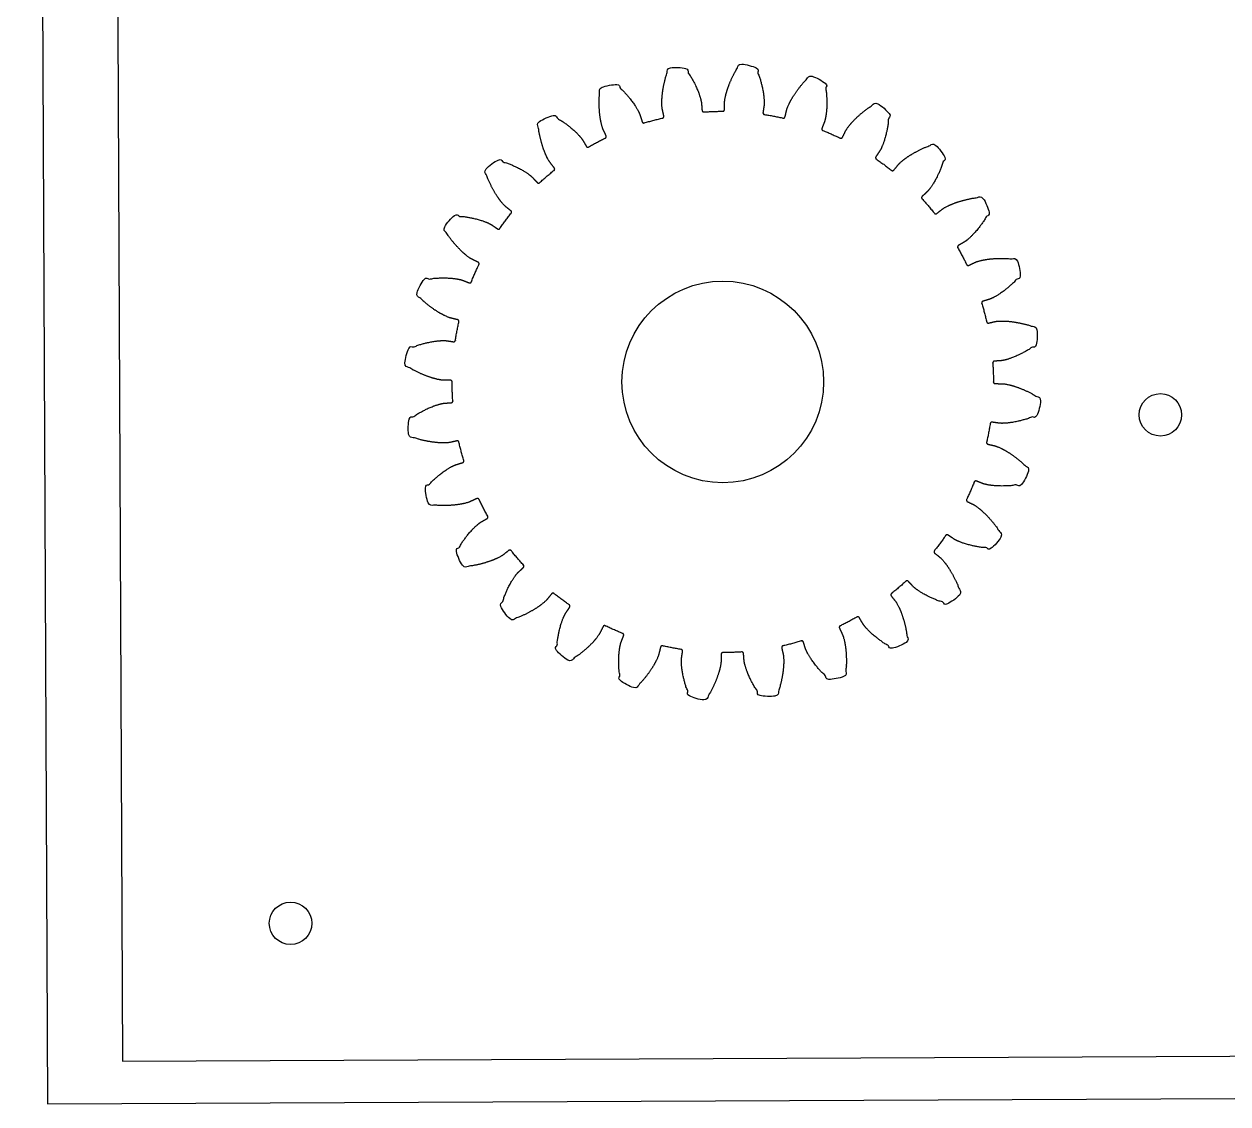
# Model space of a CAD drawing. Header units: inches. Extents: x -53 to 2382, y -31 to 1200.
# Drawn here: x -53.2 to 230.4, y -31.3 to 223 of the extents above; entities that cross this region are included whole.
import ezdxf

# ---------------------------------------------------------------- set-up
doc = ezdxf.new("R2010")
doc.units = ezdxf.units.IN
doc.header["$MEASUREMENT"] = 0

msp = doc.modelspace()

# ---------------------------------------------------------------- linework, layer by layer
for points in [[(-47.65705851012199, -31.34139984453231), (2382.342941489878, -20.38138854251797), (2376.840384375286, 1199.618611457482), (-53.15961562471375, 1188.658600155467)], [(-29.9508828799957, -21.27374545375096), (2370.049117120005, -10.44904293324299), (2364.636765859751, 1189.550957066757), (-35.36323414024946, 1178.726254546249)]]:
    msp.add_lwpolyline(points, close=True)
at = {"linetype": 'Continuous'}
msp.add_circle((111.4251626921941, 138.7137501932793), 23.75, dxfattribs=at)
for centre in [(214.5057047100054, 130.9678360184871), (9.607246477266017, 11.19615932368924)]:
    msp.add_circle(centre, 5)
msp.add_rational_spline([(88.07646163303718, 78.96509781340274), (87.86646239202685, 78.42771577227336), (87.65646315101662, 77.89033373114398), (87.44646391000627, 77.35295169001459), (87.36282306906583, 77.0982959367692), (87.13895630672674, 76.32206088268016), (87.00703662020555, 74.95487452451584), (86.85264933044753, 73.31494452989784), (86.84303817382965, 70.87712853045501), (87.40929146048391, 67.65741739762643), (88.56265096843094, 67.26760089693062), (89.72515786309782, 66.90597570610872), (90.89612318341392, 66.5727561427534), (93.1888558065732, 68.90311227051836), (94.56380557273064, 70.9162074898296), (95.36467433167265, 72.35224714531728), (96.03382363634343, 73.55510258749631), (96.28978375061413, 74.32135424744843), (96.36535694734665, 74.57851963172448), (96.49724681774023, 75.14019943502954), (96.62913668813381, 75.70187923833464), (96.76102655852742, 76.26355904163972), (96.81432543082269, 76.49054311568545), (97.01213154146807, 76.61397440122403), (97.2394435419285, 76.5620918983452), (98.69054491841051, 76.23088734268924), (100.1523514329145, 75.95068495749388), (101.6230710748263, 75.72182823941421), (101.8534562359148, 75.68597831321233), (101.9915996803762, 75.4981514556797), (101.95718699147, 75.26754723520548), (101.8720316235556, 74.69690925656346), (101.7868762556411, 74.12627127792143), (101.7017208877266, 73.5556332992794), (101.6768433333447, 73.2887504593997), (101.6313179273363, 72.48216219771689), (101.8069333280915, 71.11989916413644), (102.0213356040459, 69.4867312344511), (102.5544305122003, 67.10789768828397), (103.8229397750706, 64.09491464592895), (105.0341244839551, 63.97151829366726), (106.2479540788748, 63.87764192131885), (107.4637091822992, 63.81334116482583), (109.1804051897836, 66.59545140372552), (110.0729262663142, 68.86402922902028), (110.5341666880638, 70.44227443637135), (110.9188785061963, 71.76387150950313), (110.9979141309858, 72.56786812422911), (111.0143678684028, 72.83540245372582), (111.0179654699677, 73.41234802881606), (111.0215630715327, 73.98929360390638), (111.0251606730975, 74.56623917899674), (111.0266145232363, 74.79939240324688), (111.1919951767672, 74.96374500923798), (111.425152933787, 74.96374498766907), (112.9135721161794, 74.96374485527838), (114.4010789858294, 75.01585027976226), (115.8858500263726, 75.11999738572229), (116.1184363095306, 75.13631181323365), (116.2949116171812, 74.98393397544908), (116.3126759927473, 74.75145394056642), (116.3566345436538, 74.17617419543751), (116.4005930945603, 73.60089445030873), (116.4445516454668, 73.02561470517992), (116.4796848420999, 72.7598873986633), (116.6147836263767, 71.96339163284676), (117.0891280249084, 70.67436148066872), (117.6615688411928, 69.12984947542611), (118.7106382094143, 66.92928302968312), (120.6177950972271, 64.2741116286669), (121.8260711482786, 64.42332303320018), (123.0303569590485, 64.60190283262853), (124.2299388081421, 64.8097451914249), (125.2845158938425, 67.90410291699993), (125.6498535471256, 70.31440738336175), (125.748337110964, 71.95571833770168), (125.8293203855803, 73.32978664603058), (125.7274683446378, 74.13121246807054), (125.6839775636405, 74.39570045438084), (125.559102497612, 74.95898134100639), (125.4342274315834, 75.52226222763193), (125.3093523655549, 76.08554311425756), (125.2588882914204, 76.31317421248445), (125.383550611299, 76.5102068129869), (125.610862621358, 76.56208927381033), (127.0619640567597, 76.89329357132362), (128.5005814758229, 77.27509402192995), (129.9249512951607, 77.70702258115638), (130.1480758529552, 77.77468328886232), (130.354033814973, 77.665395331887), (130.4230844750436, 77.44269700229677), (130.5939526794736, 76.8916224192609), (130.7648208839035, 76.34054783622491), (130.9356890883335, 75.78947325318904), (131.0290713107993, 75.53822615676494), (131.3380198681942, 74.79176251038939), (132.0873076556704, 73.64060259396524), (132.9890824394515, 72.26219479442852), (134.5015215490851, 70.35024103946465), (136.951693251892, 68.18602266086428), (138.0964726385888, 68.60035973931633), (139.2308267459989, 69.04244097369407), (140.3540832978326, 69.5120043640361), (140.6936605631386, 72.76344555901323), (140.5134952377213, 75.19461393594383), (140.2442835665263, 76.81668845250431), (140.0174774580805, 78.17432647344093), (139.7398450380358, 78.93299466561518), (139.6385905479849, 79.18117377669991), (139.3915045716064, 79.70254471914905), (139.144418595228, 80.22391566159844), (138.8973326188497, 80.74528660404769), (138.7974810998386, 80.95598120248214), (138.8751739968018, 81.17581376017043), (139.0852418865445, 81.27697710015775), (140.4262612897115, 81.92277786110867), (141.7438509736532, 82.61512826898401), (143.0363957213933, 83.35317957994026), (143.2388701568101, 83.46879377743015), (143.4639831809736, 83.40807585577352), (143.5808576371216, 83.20632625562907), (143.8700674498214, 82.70709001536649), (144.1592772625215, 82.207853775104), (144.4484870752214, 81.70861753484155), (144.5954357489549, 81.48444922704107), (145.0627421087434, 80.82544850429646), (146.0494008667467, 79.86988278866102), (147.2352908648822, 78.72669831762869), (149.1352597035754, 77.19923059834126), (152.0055843811714, 75.63448818864892), (153.0294630848827, 76.29317434978555), (154.0370042373365, 76.97658922005007), (155.0276107180896, 77.68432777281964), (154.6351603409686, 80.9298115988471), (153.9185262785722, 83.25993495225214), (153.2951187696673, 84.78143544157943), (152.7718962834966, 86.05456553575165), (152.3324051331831, 86.73243330698187), (152.1784642570117, 86.9518588059053), (151.82155729288, 87.40517608806853), (151.4646503287486, 87.85849337023159), (151.1077433646171, 88.31181065239467), (150.9635113728361, 88.49500364408709), (150.9903390006132, 88.72661283657769), (151.1726290888804, 88.87198430344051), (152.3363221473288, 89.7999983810463), (153.466814647621, 90.76818140573641), (154.5627207329154, 91.77534649385768), (154.734392132302, 91.9331168025062), (154.9673721115897, 91.92401356629601), (155.126209790559, 91.7533292629813), (155.5192590238851, 91.33096515520799), (155.912308257211, 90.90860104743469), (156.305357490537, 90.48623693966148), (156.4985039954333, 90.30038815548288), (157.1007354654342, 89.76189540435507), (158.2752900039102, 89.04983994458519), (159.6858297400481, 88.19920284495743), (161.8780559366497, 87.13281477094142), (165.0246035242683, 86.24601104837404), (165.876239991445, 87.1160170176422), (166.7064458684331, 88.00649624850678), (167.5147291327484, 88.91692099740965), (166.4099302138387, 91.99370534348942), (165.1927624387551, 94.10594155868124), (164.2464193477598, 95.45057363300785), (163.453017044108, 96.57535574136534), (162.8737050849572, 97.13843197107292), (162.6747970609976, 97.31810094707815), (162.2259659146084, 97.68063334753923), (161.777134768219, 98.04316574800043), (161.3283036218297, 98.40569814846151), (161.1469235516071, 98.55220347186103), (161.1215406609187, 98.78397544712696), (161.2669121615076, 98.96626550849864), (162.1949264461279, 100.1299584018585), (163.0816341482804, 101.3254253037253), (163.9259482639068, 102.5512007059379), (164.0582083064612, 102.7432158636779), (164.2873726518718, 102.7861837871896), (164.4802087691903, 102.6551236043884), (164.9573882933528, 102.330810729107), (165.4345678175154, 102.0064978538257), (165.911747341678, 101.6821849785443), (166.1414065054716, 101.5439749520634), (166.8483646850795, 101.1529924476437), (168.1519179349561, 100.7201526777769), (169.7163770568257, 100.2047174456804), (172.0909332358987, 99.65288216781572), (175.3559226986581, 99.488485173993), (175.9926123207113, 100.5261852192645), (176.6038529329238, 101.5790764637757), (177.1892822828313, 102.6465349102988), (175.4275340531664, 105.4003369617868), (173.7708664400884, 107.1887696950057), (172.5490413611697, 108.2891078874302), (171.525243744501, 109.2091407383789), (170.8351600971411, 109.6291904332046), (170.6012590042825, 109.7600935336023), (170.0830099434709, 110.013662163999), (169.5647608826592, 110.2672307943955), (169.0465118218476, 110.5207994247922), (168.8370788272817, 110.6232706912308), (168.7607582222567, 110.8435834346366), (168.8619216011092, 111.0536513056627), (169.5077226006201, 112.3946705939453), (170.1061822778779, 113.757475670694), (170.6565669885302, 115.1403958899386), (170.7427836034488, 115.3570274549756), (170.9566410577964, 115.4499119471058), (171.1738060053285, 115.3650477896435), (171.7111880464579, 115.1550485486333), (172.2485700875872, 114.945049307623), (172.7859521287166, 114.7350500666127), (173.0406078819621, 114.651409225672), (173.8168429360511, 114.4275424633331), (175.1840292942154, 114.2956227768119), (176.8239592888335, 114.141235487054), (179.2617752882762, 114.1316243304361), (182.4814864211048, 114.6978776170903), (182.8713029218006, 115.8512371250372), (183.2329281126226, 117.0137440197047), (183.5661476759782, 118.184709340021), (181.2357915482129, 120.4774419631795), (179.2226963289016, 121.852391729337), (177.786656673414, 122.653260488279), (176.5838012312349, 123.3224097929497), (175.8175495712828, 123.5783699072203), (175.5603841870067, 123.6539431039529), (174.9987043837017, 123.7858329743465), (174.4370245803966, 123.91772284474), (173.8753447770914, 124.0496127151336), (173.6483607030459, 124.102911587429), (173.5249294175072, 124.3007176980744), (173.5768119203861, 124.5280296985349), (173.9080164760421, 125.979131075017), (174.1882188612376, 127.440937589521), (174.4170755793171, 128.9116572314328), (174.4529255055186, 129.1420423925212), (174.6407523630514, 129.2801858369828), (174.8713565835257, 129.2457731480764), (175.4419945621679, 129.160617780162), (176.01263254081, 129.0754624122475), (176.5832705194521, 128.9903070443331), (176.8501533593315, 128.9654294899512), (177.6567416210143, 128.9199040839427), (179.0190046545948, 129.0955194846979), (180.6521725842801, 129.3099217606521), (183.0310061304471, 129.8430166688067), (186.0439891728024, 131.1115259316772), (186.167385525064, 132.3227106405616), (186.2612618974124, 133.5365402354805), (186.3255626539054, 134.7522953389042), (183.5434524150058, 136.46899134639), (181.2748745897111, 137.3615124229205), (179.6966293823599, 137.8227528446702), (178.3750323092281, 138.2074646628026), (177.5710356945021, 138.2865002875921), (177.3035013650054, 138.3029540250093), (176.7265557899152, 138.3065516265741), (176.1496102148248, 138.310149228139), (175.5726646397346, 138.3137468297039), (175.3395114154848, 138.3152006798427), (175.1751588094937, 138.4805813333734), (175.1751588310621, 138.7137390903929), (175.1751589634529, 140.2021582727857), (175.1230535389689, 141.6896651424353), (175.0189064330089, 143.1744361829785), (175.0025920054975, 143.4070224661368), (175.1549698432821, 143.5834977737876), (175.3874498781648, 143.6012621493538), (175.9627296232936, 143.6452207002603), (176.5380093684225, 143.6891792511668), (177.1132891135514, 143.7331378020732), (177.3790164200679, 143.7682709987064), (178.1755121858845, 143.9033697829832), (179.4645423380624, 144.3777141815149), (181.0090543433052, 144.9501549977992), (183.2096207890481, 145.9992243660207), (185.8647921900643, 147.9063812538336), (185.7155807855311, 149.1146573048849), (185.5370009861027, 150.3189431156554), (185.329158627306, 151.5185249647499), (182.2348009017313, 152.573102050449), (179.8244964353695, 152.9384397037321), (178.1831854810296, 153.0369232675705), (176.8091171727007, 153.1179065421869), (176.0076913506607, 153.0160545012443), (175.7432033643504, 152.9725637202469), (175.1799224777248, 152.8476886542183), (174.6166415910993, 152.7228135881898), (174.0533607044738, 152.5979385221613), (173.8257296062467, 152.5474744480268), (173.6286970057441, 152.6721367679056), (173.5768145449208, 152.8994487779649), (173.2456102474076, 154.3505502133665), (172.8638097968012, 155.7891676324299), (172.4318812375749, 157.2135374517678), (172.3642205298692, 157.4366620095621), (172.4735084868444, 157.6426199715797), (172.6962068164344, 157.7116706316501), (173.2472813994702, 157.8825388360801), (173.7983559825061, 158.0534070405101), (174.3494305655421, 158.22427524494), (174.6006776619663, 158.3176574674057), (175.3471413083418, 158.6266060248007), (176.498301224766, 159.3758938122769), (177.8767090243027, 160.2776685960578), (179.7886627792666, 161.7901077056916), (181.9528811578668, 164.2402794084985), (181.5385440794148, 165.385058795195), (181.0964628450373, 166.5194129026051), (180.6268994546952, 167.6426694544387), (177.375458259718, 167.982246719745), (174.9442898827874, 167.8020813943278), (173.3222153662268, 167.5328697231326), (171.9645773452902, 167.3060636146868), (171.2059091531159, 167.0284311946423), (170.9577300420314, 166.9271767045914), (170.4363590995821, 166.6800907282129), (169.9149881571328, 166.4330047518346), (169.3936172146836, 166.1859187754561), (169.182922616249, 166.0860672564451), (168.9630900585608, 166.1637601534083), (168.8619267185735, 166.3738280431509), (168.2161259576225, 167.714847446318), (167.5237755497469, 169.03243713026), (166.7857242387904, 170.3249818780004), (166.6701100413012, 170.5274563134167), (166.7308279629578, 170.75256933758), (166.9325775631022, 170.8694437937281), (167.4318138033645, 171.158653606428), (167.931050043627, 171.447863419128), (168.4302862838896, 171.7370732318279), (168.6544545916902, 171.8840219055614), (169.3134553144347, 172.35132826535), (170.2690210300702, 173.3379870233532), (171.4122055011024, 174.5238770214886), (172.9396732203898, 176.4238458601819), (174.5044156300822, 179.2941705377778), (173.8457294689452, 180.3180492414899), (173.1623145986807, 181.3255903939436), (172.4545760459111, 182.3161968746965), (169.209092219884, 181.923746497575), (166.878968866479, 181.2071124351788), (165.3574683771517, 180.5837049262736), (164.0843382829796, 180.0604824401032), (163.4064705117491, 179.6209912897894), (163.1870450128258, 179.4670504136183), (162.7337277306626, 179.1101434494867), (162.2804104484995, 178.7532364853551), (161.8270931663364, 178.3963295212236), (161.6439001746442, 178.2520975294426), (161.4122909821533, 178.2789251572198), (161.2669195152905, 178.4612152454869), (160.3389054376847, 179.6249083039355), (159.3707224129945, 180.7554008042279), (158.3635573248731, 181.8513068895222), (158.205787016225, 182.0229782889088), (158.2148902524352, 182.2559582681963), (158.3855745557498, 182.4147959471655), (158.8079386635232, 182.8078451804915), (159.2303027712964, 183.2008944138176), (159.6526668790698, 183.5939436471436), (159.8385156632483, 183.7870901520398), (160.3770084143761, 184.3893216220408), (161.0890638741459, 185.5638761605165), (161.9397009737736, 186.9744158966545), (163.0060890477897, 189.1666420932562), (163.8928927703571, 192.3131896808747), (163.0228868010896, 193.1648261480507), (162.132407570225, 193.995032025039), (161.2219828213222, 194.8033152893543), (158.1451984752417, 193.6985163704452), (156.0329622600497, 192.4813485953617), (154.6883301857232, 191.5350055043662), (153.5635480773658, 190.7416032007144), (153.0004718476582, 190.1622912415637), (152.820802871653, 189.9633832176042), (152.4582704711917, 189.5145520712148), (152.0957380707306, 189.0657209248254), (151.7332056702695, 188.616889778436), (151.58670034687, 188.4355097082137), (151.3549283716041, 188.4101268175253), (151.1726383102325, 188.5554983181141), (150.0089454168722, 189.4835126027346), (148.8134785150055, 190.3702203048868), (147.5877031127932, 191.2145344205131), (147.3956879550533, 191.3467944630676), (147.3527200315417, 191.575958808478), (147.4837802143428, 191.7687949257967), (147.8080930896242, 192.2459744499592), (148.1324059649057, 192.7231539741218), (148.456718840187, 193.2003334982844), (148.5949288666677, 193.429992662078), (148.9859113710874, 194.1369508416859), (149.4187511409543, 195.4405040915625), (149.9341863730508, 197.004963213432), (150.4860216509155, 199.3795193925051), (150.6504186447382, 202.6445088552644), (149.6127185994669, 203.2811984773176), (148.5598273549552, 203.8924390895303), (147.4923689084319, 204.4778684394379), (144.7385668569444, 202.7161202097727), (142.9501341237255, 201.0594525966947), (141.849795931301, 199.8376275177761), (140.9297630803523, 198.8138299011074), (140.5097133855266, 198.1237462537475), (140.3788102851288, 197.8898451608888), (140.1252416547322, 197.3715961000772), (139.8716730243356, 196.8533470392656), (139.618104393939, 196.3350979784541), (139.5156331275005, 196.1256649838882), (139.2953203840949, 196.0493443788631), (139.0852525130685, 196.1505077577156), (137.7442332247861, 196.7963087572264), (136.3814281480377, 197.3947684344841), (134.9985079287933, 197.9451531451364), (134.7818763637558, 198.0313697600552), (134.6889918716255, 198.2452272144029), (134.7738560290877, 198.4623921619349), (134.983855270098, 198.9997742030642), (135.1938545111084, 199.5371562441936), (135.4038537521186, 200.074538285323), (135.4874945930591, 200.3291940385684), (135.7113613553981, 201.1054290926574), (135.8432810419193, 202.4726154508218), (135.9976683316772, 204.1125454454399), (136.0072794882951, 206.5503614448826), (135.4410262016411, 209.7700725777112), (134.287666693694, 210.159889078407), (133.1251597990269, 210.5215142692288), (131.9541944787111, 210.8547338325842), (129.6614618555517, 208.5243777048193), (128.2865120893942, 206.511282485508), (127.4856433304521, 205.0752428300204), (126.8164940257815, 203.8723873878413), (126.5605339115109, 203.1061357278892), (126.4849607147782, 202.8489703436131), (126.3530708443848, 202.287290540308), (126.2211809739911, 201.7256107370029), (126.0892911035976, 201.1639309336977), (126.0359922313021, 200.9369468596521), (125.8381861206564, 200.8135155741135), (125.610874120196, 200.8653980769926), (124.1597727437145, 201.1966026326484), (122.6979662292103, 201.4768050178438), (121.2272465872986, 201.7056617359235), (120.99686142621, 201.7415116621251), (120.8587179817486, 201.929338519658), (120.8931306706548, 202.1599427401321), (120.9782860385692, 202.7305807187743), (121.0634414064836, 203.3012186974163), (121.148596774398, 203.8718566760584), (121.1734743287799, 204.1387395159379), (121.2189997347885, 204.9453277776206), (121.0433843340333, 206.3075908112012), (120.8289820580791, 207.9407587408864), (120.2958871499245, 210.3195922870536), (119.0273778870541, 213.3325753294087), (117.8161931781703, 213.4559716816702), (116.6023635832514, 213.5498480540185), (115.3866084798276, 213.6141488105116), (113.6699124723412, 210.8320385716121), (112.7773913958107, 208.5634607463173), (112.316150974061, 206.9852155389664), (111.9314391559285, 205.6636184658346), (111.8524035311391, 204.8596218511085), (111.8359497937221, 204.5920875216118), (111.8323521921572, 204.0151419465214), (111.8287545905923, 203.4381963714312), (111.8251569890274, 202.861250796341), (111.8237031388884, 202.6280975720911), (111.6583224853577, 202.4637449661), (111.4251647283382, 202.4637449876686), (109.9367455459453, 202.4637451200592), (108.4492386762955, 202.4116396955753), (106.9644676357521, 202.3074925896153), (106.7318813525942, 202.2911781621039), (106.5554060449435, 202.4435559998885), (106.5376416693773, 202.6760360347712), (106.4936831184709, 203.2513157799), (106.4497245675645, 203.8265955250289), (106.4057660166581, 204.4018752701577), (106.3706328200246, 204.6676025766743), (106.2355340357481, 205.4640983424909), (105.7611896372163, 206.7531284946688), (105.188748820932, 208.2976404999116), (104.1396794527105, 210.4982069456544), (102.2325225648976, 213.1533783466707), (101.0242465138458, 213.0041669421373), (99.81996070307537, 212.825587142709), (98.6203788539808, 212.6177447839122), (97.5658017682822, 209.5233870583377), (97.20046411499914, 207.1130825919758), (97.10198055116078, 205.4717716376358), (97.02099727654443, 204.0977033293071), (97.12284931748695, 203.2962775072669), (97.16634009848428, 203.0317895209567), (97.2912151645128, 202.4685086343312), (97.41609023054116, 201.9052277477058), (97.54096529656977, 201.3419468610802), (97.59142937070429, 201.1143157628531), (97.46676705082587, 200.9172831623507), (97.23945504076664, 200.8654007015272), (95.78835360536505, 200.534196404014), (94.34973618630171, 200.1523959534077), (92.925366366964, 199.7204673941813), (92.70224180916954, 199.6528066864751), (92.49628384715164, 199.7620946434505), (92.42723318708113, 199.9847929730408), (92.25636498265123, 200.5358675560767), (92.08549677822123, 201.0869421391126), (91.9146285737912, 201.6380167221484), (91.8212463513255, 201.8892638185727), (91.51229779393067, 202.6357274649484), (90.76301000645434, 203.7868873813724), (89.86123522267337, 205.165295180909), (88.34879611303961, 207.0772489358729), (85.89862441023273, 209.2414673144733), (84.75384502353575, 208.827130236021), (83.61949091612577, 208.3850490016434), (82.49623436429204, 207.9154856113015), (82.1566570989862, 204.6640444163243), (82.33682242440341, 202.2328760393938), (82.60603409559862, 200.6108015228332), (82.83284020404449, 199.2531635018965), (83.11047262408896, 198.4944953097224), (83.21172711413988, 198.2463161986377), (83.45881309051822, 197.7249452561885), (83.70589906689669, 197.2035743137393), (83.952985043275, 196.68220337129), (84.05283656228632, 196.4715087728554), (83.9751436653231, 196.2516762151673), (83.76507577558048, 196.1505128751799), (82.42405637241336, 195.5047121142289), (81.10646668847174, 194.8123617063537), (79.81392194073145, 194.0743103953974), (79.6114475053148, 193.9586961979074), (79.38633448115127, 194.0194141195641), (79.26946002500313, 194.2211637197085), (78.98025021230319, 194.7203999599709), (78.69104039960348, 195.2196362002333), (78.40183058690354, 195.7188724404958), (78.25488191316981, 195.9430407482964), (77.7875755533812, 196.602041471041), (76.80091679537804, 197.5576071866765), (75.61502679724252, 198.7007916577087), (73.71505795854932, 200.2282593769962), (70.84473328095326, 201.7930017866887), (69.82085457724179, 201.1343156255518), (68.81331342478813, 200.4509007552874), (67.82270694403519, 199.7431622025177), (68.21515732115621, 196.4976783764904), (68.93179138355242, 194.1675550230852), (69.5551988924575, 192.6460545337579), (70.07842137862804, 191.3729244395858), (70.51791252894179, 190.6950566683556), (70.6718534051131, 190.4756311694321), (71.02876036924452, 190.0223138872691), (71.3856673333762, 189.5689966051059), (71.74257429750764, 189.1156793229428), (71.88680628928864, 188.9324863312502), (71.85997866151159, 188.7008771387597), (71.67768857324437, 188.5555056718967), (70.51399551479585, 187.6274915942911), (69.38350301450362, 186.659308569601), (68.28759692920926, 185.6521434814797), (68.11592552982256, 185.4943731728314), (67.88294555053506, 185.5034764090416), (67.72410787156582, 185.6741607123563), (67.33105863823971, 186.0965248201295), (66.9380094049136, 186.5188889279028), (66.54496017158749, 186.941253035676), (66.35181366669144, 187.1271018198546), (65.74958219669043, 187.6655945709825), (64.57502765821471, 188.3776500307523), (63.16448792207677, 189.2282871303799), (60.97226172547504, 190.294675204396), (57.8257141378565, 191.1814789269633), (56.9740776706799, 190.3114729576953), (56.14387179369192, 189.4209937268308), (55.33558852937654, 188.5105689779282), (56.44038744828607, 185.4337846318481), (57.65755522336951, 183.3215484166561), (58.60389831436498, 181.9769163423295), (59.39730061801697, 180.8521342339721), (59.97661257716754, 180.2890580042646), (60.17552060112712, 180.1093890282593), (60.62435174751636, 179.7468566277982), (61.07318289390571, 179.384324227337), (61.52201404029507, 179.021791826876), (61.7033941105176, 178.8752865034764), (61.72877700120591, 178.6435145282106), (61.58340550061711, 178.4612244668388), (60.65539121599704, 177.297531573479), (59.7686835138445, 176.1020646716122), (58.924369398218, 174.8762892693995), (58.79210935566357, 174.6842741116598), (58.5629450102531, 174.6413061881481), (58.37010889293447, 174.7723663709491), (57.892929368772, 175.0966792462304), (57.41574984460953, 175.4209921215118), (56.93857032044684, 175.7453049967932), (56.70891115665324, 175.8835150232741), (56.00195297704535, 176.2744975276937), (54.69839972716863, 176.7073372975606), (53.13394060529913, 177.222772529657), (50.75938442622612, 177.7746078075217), (47.4943949634669, 177.9390048013446), (46.85770534141353, 176.901304756073), (46.24646472920107, 175.8484135115618), (45.66103537929359, 174.7809550650388), (47.42278360895852, 172.0271530135506), (49.0794512220366, 170.2387202803319), (50.30127630095512, 169.1383820879073), (51.32507391762374, 168.2183492369586), (52.01515756498372, 167.7982995421329), (52.2490586578424, 167.6673964417351), (52.76730771865391, 167.4138278113386), (53.28555677946564, 167.160259180942), (53.80380584027716, 166.9066905505453), (54.01323883484291, 166.8042192841068), (54.08955943986803, 166.5839065407012), (53.98839606101569, 166.3738386696748), (53.34259506150477, 165.0328193813923), (52.74413538424687, 163.6700143046434), (52.19375067359464, 162.2870940853988), (52.10753405867604, 162.0704625203619), (51.89367660432822, 161.9775780282317), (51.67651165679638, 162.0624421856939), (51.1391296156669, 162.2724414267043), (50.60174757453751, 162.4824406677146), (50.06436553340814, 162.6924399087248), (49.80970978016273, 162.7760807496654), (49.03347472607379, 162.9999475120044), (47.66628836790959, 163.1318671985257), (46.02635837329125, 163.2862544882836), (43.58854237384867, 163.2958656449015), (40.36883124102007, 162.7296123582473), (39.97901474032432, 161.5762528503003), (39.61738954950226, 160.4137459556327), (39.28416998614682, 159.2427806353164), (41.61452611391195, 156.950048012158), (43.62762133322332, 155.5750982460006), (45.06366098871104, 154.7742294870585), (46.26651643089007, 154.1050801823877), (47.03276809084218, 153.8491200681172), (47.289933475118, 153.7735468713846), (47.85161327842319, 153.641657000991), (48.4132930817284, 153.5097671305974), (48.97497288503347, 153.3778772602038), (49.20195695907921, 153.3245783879083), (49.32538824461767, 153.126772277263), (49.27350574173875, 152.8994602768025), (48.94230118608277, 151.4483589003205), (48.66209880088741, 149.9865523858166), (48.43324208280772, 148.5158327439047), (48.39739215660621, 148.2854475828164), (48.20956529907334, 148.1473041383549), (47.97896107859912, 148.1817168272611), (47.4083230999571, 148.2668721951756), (46.83768512131496, 148.35202756309), (46.26704714267293, 148.4371829310046), (46.00016430279346, 148.4620604853863), (45.19357604111064, 148.5075858913949), (43.83131300753013, 148.3319704906397), (42.19814507784479, 148.1175682146854), (39.81931153167767, 147.5844733065308), (36.8063284893226, 146.3159640436604), (36.68293213706085, 145.104779334776), (36.58905576471255, 143.8909497398572), (36.52475500821954, 142.6751946364335), (39.30686524711911, 140.9584986289476), (41.5754430724138, 140.065977552417), (43.15368827976493, 139.6047371306674), (44.47528535289666, 139.2200253125349), (45.27928196762275, 139.1409896877454), (45.54681629711946, 139.1245359503283), (46.12376187220957, 139.1209383487635), (46.70070744729992, 139.1173407471985), (47.27765302239027, 139.1137431456337), (47.51080624664019, 139.1122892954949), (47.67515885263151, 138.9469086419639), (47.67515883106272, 138.7137508849442), (47.67515869867203, 137.2253317025511), (47.72726412315591, 135.7378248329017), (47.83141122911594, 134.2530537923588), (47.84772565662729, 134.0204675092005), (47.69534781884272, 133.8439922015499), (47.46286778396006, 133.8262278259836), (46.88758803883115, 133.7822692750771), (46.31230829370237, 133.7383107241708), (45.73702854857356, 133.6943521732644), (45.47130124205682, 133.6592189766311), (44.67480547624041, 133.5241201923544), (43.38577532406242, 133.0497757938227), (41.84126331881964, 132.4773349775383), (39.64069687307688, 131.4282656093169), (36.98552547206054, 129.521108721504), (37.13473687659382, 128.3128326704524), (37.31331667602229, 127.1085468596818), (37.52115903481899, 125.9089650105871), (40.61551676039358, 124.8543879248885), (43.0258212267555, 124.4890502716055), (44.66713218109544, 124.3905667077671), (46.04120048942422, 124.3095834331507), (46.8426263114643, 124.4114354740933), (47.10711429777461, 124.4549262550906), (47.67039518440014, 124.5798013211191), (48.23367607102568, 124.7046763871476), (48.79695695765121, 124.8295514531761), (49.02458805587833, 124.8800155273107), (49.22162065638076, 124.755353207432), (49.2735031172042, 124.5280411973726), (49.60470741471728, 123.0769397619713), (49.98650786532357, 121.6383223429079), (50.41843642454978, 120.2139525235702), (50.48609713225618, 119.9908279657758), (50.37680917528075, 119.7848700037579), (50.1541108456904, 119.7158193436875), (49.60303626265454, 119.5449511392574), (49.05196167961867, 119.3740829348274), (48.50088709658279, 119.2032147303974), (48.24964000015847, 119.1098325079317), (47.50317635378315, 118.8008839505369), (46.35201643735899, 118.0515961630607), (44.97360863782229, 117.1498213792797), (43.06165488285842, 115.6373822696459), (40.89743650425794, 113.1872105668391), (41.31177358271043, 112.0424311801415), (41.75385481708775, 110.9080770727321), (42.22341820742957, 109.7848205208989), (45.47485940240699, 109.4452432555924), (47.90602777933758, 109.6254085810096), (49.52810229589795, 109.8946202522048), (50.88574031683471, 110.1214263606506), (51.64440850900894, 110.3990587806953), (51.89258762009353, 110.5003132707462), (52.41395856254292, 110.7473992471246), (52.93532950499218, 110.994485223503), (53.45670044744133, 111.2415711998815), (53.66739504587599, 111.3414227188928), (53.88722760356427, 111.2637298219292), (53.98839094355139, 111.0536619321866), (54.63419170450243, 109.7126425290196), (55.32654211237796, 108.3950528450775), (56.06459342333447, 107.1025080973371), (56.18020762082391, 106.9000336619209), (56.11948969916715, 106.6749206377576), (55.9177400990228, 106.5580461816095), (55.41850385876035, 106.2688363689095), (54.91926761849788, 105.9796265562096), (54.42003137823529, 105.6904167435096), (54.19586307043482, 105.5434680697761), (53.5368623476902, 105.0761617099877), (52.58129663205478, 104.0895029519844), (51.43811216102256, 102.9036129538489), (49.91064444173526, 101.0036441151556), (48.34590203204266, 98.13331943755965), (49.00458819317975, 97.10944073384769), (49.68800306344428, 96.10189958139404), (50.39574161621385, 95.11129310064095), (53.64122544224085, 95.50374347776257), (55.97134879564601, 96.22037754015876), (57.49284928497332, 96.84378504906384), (58.76597937914539, 97.3670075352344), (59.44384715037563, 97.80649868554815), (59.66327264929918, 97.96043956171945), (60.11658993146215, 98.31734652585101), (60.56990721362536, 98.67425348998245), (61.02322449578844, 99.031160454114), (61.20641748748084, 99.175392445895), (61.43802667997135, 99.14856481811796), (61.58339814683428, 98.96627472985097), (62.51141222444016, 97.8025816714021), (63.4795952491304, 96.67208917110977), (64.48676033725178, 95.57618308581537), (64.64453064589998, 95.40451168642879), (64.63542740968967, 95.1715317071413), (64.46474310637495, 95.01269402817205), (64.04237899860186, 94.61964479484597), (63.62001489082854, 94.22659556151986), (63.19765078305545, 93.83354632819383), (63.01180199887676, 93.64039982329781), (62.47330924774883, 93.03816835329678), (61.76125378797883, 91.86361381482095), (60.9106166883514, 90.45307407868302), (59.84422861433519, 88.2608478820814), (58.9574248917679, 85.11430029446286), (59.82743086103528, 84.26266382728694), (60.71791009189997, 83.4324579502986), (61.62833484080272, 82.62417468598323), (64.70511918688315, 83.72897360489243), (66.81735540207512, 84.94614137997587), (68.16198747640169, 85.89248447097133), (69.28676958475921, 86.68588677462323), (69.84984581446679, 87.26519873377401), (70.02951479047192, 87.46410675773346), (70.392047190933, 87.91293790412281), (70.75457959139419, 88.36176905051207), (71.11711199185527, 88.81060019690153), (71.2636173152548, 88.99198026712395), (71.49538929052073, 89.01736315781241), (71.67767935189238, 88.87199165722349), (72.84137224525296, 87.94397737260283), (74.0368391471194, 87.05726967045065), (75.2626145493317, 86.21295555482446), (75.45462970707172, 86.08069551227001), (75.49759763058319, 85.85153116685953), (75.3665374477821, 85.65869504954107), (75.04222457250069, 85.18151552537847), (74.7179116972193, 84.70433600121578), (74.39359882193799, 84.22715647705331), (74.25538879545705, 83.99749731325959), (73.86440629103743, 83.2905391336517), (73.43156652117068, 81.98698588377509), (72.9161312890741, 80.42252676190559), (72.36429601120938, 78.04797058283249), (72.19989901738666, 74.78298112007326), (73.23759906265809, 74.14629149801998), (74.29049030716963, 73.53505088580744), (75.35794875369311, 72.94962153589971), (78.11175080518045, 74.71136976556487), (79.90018353839935, 76.36803737864282), (81.00052173082383, 77.58986245756148), (81.92055458177255, 78.61366007423008), (82.34060427659826, 79.30374372159008), (82.47150737699599, 79.53764481444875), (82.72507600739254, 80.05589387526037), (82.9786446377891, 80.574142936072), (83.23221326818577, 81.09239199688352), (83.33468453462433, 81.30182499144955), (83.55499727803007, 81.37814559647464), (83.76506514905645, 81.27698221762193), (85.10608443733871, 80.63118121811112), (86.4688895140872, 80.03272154085346), (87.85180973333149, 79.48233683020133), (88.06844129836892, 79.39612021528241), (88.1613257904993, 79.18226276093469), (88.07646163303707, 78.96509781340274)], [1, 1, 1, 1, 1, 1, 1, 1, 1, 1, 0.9998024496098956, 0.9998024496098956, 1, 1, 1, 1, 1, 1, 1, 1, 1, 1, 0.8062052647421641, 0.8062052647421641, 0.9999999999999998, 0.9995913707693754, 0.9995913707693754, 1, 0.8062052647424044, 0.8062052647424044, 1, 1, 1, 1, 1, 1, 1, 1, 1, 1, 0.9998024496098952, 0.9998024496098952, 0.9999999999999998, 1, 1, 1, 1, 1, 1, 1, 1, 1, 0.8062052647419333, 0.8062052647419333, 1, 0.9995913707693752, 0.9995913707693752, 1, 0.8062052647421671, 0.8062052647421671, 1, 1, 1, 1, 1, 1, 1, 1, 1, 1, 0.9998024496098956, 0.9998024496098956, 1, 1, 1, 1, 1, 1, 1, 1, 1, 1, 0.8062052647424303, 0.8062052647424303, 1, 0.9995913707693754, 0.9995913707693754, 1, 0.8062052647419724, 0.8062052647419724, 1, 1, 1, 1, 1, 1, 1, 1, 1, 1, 0.9998024496098954, 0.9998024496098954, 1, 1, 1, 1, 1, 1, 1, 1, 1, 1, 0.8062052647421959, 0.8062052647421959, 1, 0.9995913707693754, 0.9995913707693754, 0.9999999999999998, 0.8062052647421127, 0.8062052647421127, 1, 1, 1, 1, 1, 1, 1, 1, 1, 1, 0.9998024496098954, 0.9998024496098954, 1, 1, 1, 1, 1, 1, 1, 1, 1, 1, 0.8062052647422685, 0.8062052647422685, 0.9999999999999998, 0.9995913707693754, 0.9995913707693754, 1, 0.8062052647420227, 0.8062052647420227, 1, 1, 1, 1, 1, 1, 1, 1, 1, 1, 0.9998024496098954, 0.9998024496098954, 1, 1, 1, 1, 1, 1, 1, 1, 1, 1, 0.8062052647421596, 0.8062052647421596, 1, 0.9995913707693754, 0.9995913707693754, 1, 0.8062052647420852, 0.8062052647420852, 1, 1, 1, 1, 1, 1, 1, 1, 1, 1, 0.9998024496098954, 0.9998024496098954, 1, 1, 1, 1, 1, 1, 1, 1, 1, 1, 0.8062052647421662, 0.8062052647421662, 1, 0.9995913707693754, 0.9995913707693754, 1, 0.8062052647420939, 0.8062052647420939, 1, 1, 1, 1, 1, 1, 1, 1, 1, 1, 0.9998024496098954, 0.9998024496098954, 1, 1, 1, 1, 1, 1, 1, 1, 1, 1, 0.8062052647421831, 0.8062052647421831, 1, 0.9995913707693754, 0.9995913707693754, 1, 0.8062052647420433, 0.8062052647420433, 1, 1, 1, 1, 1, 1, 1, 1, 1, 1, 0.9998024496098954, 0.9998024496098954, 1, 1, 1, 1, 1, 1, 1, 1, 1, 1, 0.806205264742168, 0.806205264742168, 1, 0.9995913707693754, 0.9995913707693754, 1, 0.8062052647421701, 0.8062052647421701, 1, 1, 1, 1, 1, 1, 1, 1, 1, 1, 0.9998024496098954, 0.9998024496098954, 1, 1, 1, 1, 1, 1, 1, 1, 1, 1, 0.8062052647421879, 0.8062052647421879, 1, 0.9995913707693754, 0.9995913707693754, 1, 0.8062052647422184, 0.8062052647422184, 1, 1, 1, 1, 1, 1, 1, 1, 1, 1, 0.9998024496098954, 0.9998024496098954, 1, 1, 1, 1, 1, 1, 1, 1, 1, 1, 0.8062052647421538, 0.8062052647421538, 1, 0.9995913707693752, 0.9995913707693752, 1, 0.8062052647422019, 0.8062052647422019, 1, 1, 1, 1, 1, 1, 1, 1, 1, 1, 0.9998024496098954, 0.9998024496098954, 1, 1, 1, 1, 1, 1, 1, 1, 1, 1, 0.8062052647421671, 0.8062052647421671, 1, 0.9995913707693754, 0.9995913707693754, 1, 0.8062052647421644, 0.8062052647421644, 1, 1, 1, 1, 1, 1, 1, 1, 1, 1, 0.9998024496098954, 0.9998024496098954, 1, 1, 1, 1, 1, 1, 1, 1, 1, 1, 0.8062052647422213, 0.8062052647422213, 1, 0.9995913707693757, 0.9995913707693757, 1, 0.8062052647420792, 0.8062052647420792, 1, 1, 1, 1, 1, 1, 1, 1, 1, 1, 0.9998024496098952, 0.9998024496098952, 1, 1, 1, 1, 1, 1, 1, 1, 1, 1, 0.806205264742119, 0.806205264742119, 1, 0.9995913707693757, 0.9995913707693757, 1, 0.8062052647421641, 0.8062052647421641, 1, 1, 1, 1, 1, 1, 1, 1, 1, 1, 0.9998024496098956, 0.9998024496098956, 1, 1, 1, 1, 1, 1, 1, 1, 1, 1, 0.8062052647420522, 0.8062052647420522, 0.9999999999999998, 0.9995913707693754, 0.9995913707693754, 1, 0.8062052647422815, 0.8062052647422815, 0.9999999999999998, 1, 1, 1, 1, 1, 1, 1, 1, 1, 0.9998024496098954, 0.9998024496098954, 1, 1, 1, 1, 1, 1, 1, 1, 1, 1, 0.8062052647421868, 0.8062052647421868, 0.9999999999999998, 0.9995913707693752, 0.9995913707693752, 1, 0.8062052647421764, 0.8062052647421764, 1, 1, 1, 1, 1, 1, 1, 1, 1, 1, 0.9998024496098954, 0.9998024496098954, 1, 1, 1, 1, 1, 1, 1, 1, 1, 1, 0.8062052647424099, 0.8062052647424099, 1, 0.9995913707693754, 0.9995913707693754, 1, 0.806205264741909, 0.806205264741909, 1, 1, 1, 1, 1, 1, 1, 1, 1, 1, 0.9998024496098954, 0.9998024496098954, 1, 1, 1, 1, 1, 1, 1, 1, 1, 1, 0.8062052647423321, 0.8062052647423321, 1, 0.9995913707693754, 0.9995913707693754, 0.9999999999999998, 0.8062052647419639, 0.8062052647419639, 1, 1, 1, 1, 1, 1, 1, 1, 1, 1, 0.9998024496098954, 0.9998024496098954, 1, 1, 1, 1, 1, 1, 1, 1, 1, 1, 0.8062052647421702, 0.8062052647421702, 0.9999999999999998, 0.9995913707693754, 0.9995913707693754, 1, 0.8062052647421847, 0.8062052647421847, 1, 1, 1, 1, 1, 1, 1, 1, 1, 1, 0.9998024496098954, 0.9998024496098954, 1, 1, 1, 1, 1, 1, 1, 1, 1, 1, 0.8062052647422159, 0.8062052647422159, 1, 0.9995913707693754, 0.9995913707693754, 1, 0.8062052647420884, 0.8062052647420884, 1, 1, 1, 1, 1, 1, 1, 1, 1, 1, 0.9998024496098954, 0.9998024496098954, 1, 1, 1, 1, 1, 1, 1, 1, 1, 1, 0.806205264742118, 0.806205264742118, 1, 0.9995913707693754, 0.9995913707693754, 1, 0.8062052647421436, 0.8062052647421436, 1, 1, 1, 1, 1, 1, 1, 1, 1, 1, 0.9998024496098954, 0.9998024496098954, 1, 1, 1, 1, 1, 1, 1, 1, 1, 1, 0.8062052647421648, 0.8062052647421648, 1, 0.9995913707693754, 0.9995913707693754, 1, 0.8062052647421676, 0.8062052647421676, 1, 1, 1, 1, 1, 1, 1, 1, 1, 1, 0.9998024496098954, 0.9998024496098954, 1, 1, 1, 1, 1, 1, 1, 1, 1, 1, 0.8062052647419712, 0.8062052647419712, 1, 0.9995913707693754, 0.9995913707693754, 0.9999999999999998, 0.8062052647423239, 0.8062052647423239, 1, 1, 1, 1, 1, 1, 1, 1, 1, 1, 0.9998024496098952, 0.9998024496098952, 1, 1, 1, 1, 1, 1, 1, 1, 1, 1, 0.8062052647421619, 0.8062052647421619, 1, 0.9995913707693754, 0.9995913707693754, 1, 0.8062052647417276, 0.8062052647417276, 1, 1, 1, 1, 1, 1, 1, 1, 1, 1, 0.9998024496098956, 0.9998024496098956, 1, 1, 1, 1, 1, 1, 1, 1, 1, 1, 0.8062052647421577, 0.8062052647421577, 1, 0.9995913707693752, 0.9995913707693752, 1, 0.8062052647421868, 0.8062052647421868, 1, 1, 1, 1, 1, 1, 1, 1, 1, 1, 0.9998024496098954, 0.9998024496098954, 1, 1, 1, 1, 1, 1, 1, 1, 1, 1, 0.8062052647423028, 0.8062052647423028, 0.9999999999999998, 0.9995913707693754, 0.9995913707693754, 1, 0.8062052647421651, 0.8062052647421651, 1, 1, 1, 1, 1, 1, 1, 1, 1, 1, 0.9998024496098954, 0.9998024496098954, 1, 1, 1, 1, 1, 1, 1, 1, 1, 1, 0.8062052647421641, 0.8062052647421641, 0.9999999999999998, 0.9995913707693757, 0.9995913707693757, 1, 0.8062052647421691, 0.8062052647421691, 0.9999999999999998, 1, 1, 1, 1, 1, 1, 1, 1, 1, 0.9998024496098952, 0.9998024496098952, 1, 1, 1, 1, 1, 1, 1, 1, 1, 1, 0.8062052647420257, 0.8062052647420257, 1, 0.9995913707693757, 0.9995913707693757, 1, 0.8062052647421643, 0.8062052647421643, 1], degree=3, knots=[0, 0, 0, 0, 1, 1, 1, 2, 2, 2, 3, 3, 3, 3.048690058214939, 3.048690058214939, 3.048690058214939, 4.048690058214939, 4.048690058214939, 4.048690058214939, 5.048690058214938, 5.048690058214938, 5.048690058214938, 6.048690058214938, 6.048690058214938, 6.048690058214938, 7.613250958789361, 7.613250958789361, 7.613250958789361, 7.683279894115651, 7.683279894115651, 7.683279894115651, 9.247840794689047, 9.247840794689047, 9.247840794689047, 10.24784079468905, 10.24784079468905, 10.24784079468905, 11.24784079468905, 11.24784079468905, 11.24784079468905, 12.24784079468905, 12.24784079468905, 12.24784079468905, 12.29653085290403, 12.29653085290403, 12.29653085290403, 13.29653085290403, 13.29653085290403, 13.29653085290403, 14.29653085290403, 14.29653085290403, 14.29653085290403, 15.29653085290403, 15.29653085290403, 15.29653085290403, 16.86109175347943, 16.86109175347943, 16.86109175347943, 16.93112068880573, 16.93112068880573, 16.93112068880573, 18.49568158938014, 18.49568158938014, 18.49568158938014, 19.49568158938014, 19.49568158938014, 19.49568158938014, 20.49568158938014, 20.49568158938014, 20.49568158938014, 21.49568158938014, 21.49568158938014, 21.49568158938014, 21.54437164759508, 21.54437164759508, 21.54437164759508, 22.54437164759508, 22.54437164759508, 22.54437164759508, 23.54437164759508, 23.54437164759508, 23.54437164759508, 24.54437164759508, 24.54437164759508, 24.54437164759508, 26.10893254816836, 26.10893254816836, 26.10893254816836, 26.17896148349466, 26.17896148349466, 26.17896148349466, 27.7435223840699, 27.7435223840699, 27.7435223840699, 28.7435223840699, 28.7435223840699, 28.7435223840699, 29.7435223840699, 29.7435223840699, 29.7435223840699, 30.7435223840699, 30.7435223840699, 30.7435223840699, 30.79221244228487, 30.79221244228487, 30.79221244228487, 31.79221244228486, 31.79221244228486, 31.79221244228486, 32.79221244228486, 32.79221244228486, 32.79221244228486, 33.79221244228487, 33.79221244228487, 33.79221244228487, 35.35677334285915, 35.35677334285915, 35.35677334285915, 35.42680227818543, 35.42680227818543, 35.42680227818543, 36.99136317876007, 36.99136317876007, 36.99136317876007, 37.99136317876007, 37.99136317876007, 37.99136317876007, 38.99136317876007, 38.99136317876007, 38.99136317876007, 39.99136317876007, 39.99136317876007, 39.99136317876007, 40.04005323697502, 40.04005323697502, 40.04005323697502, 41.04005323697502, 41.04005323697502, 41.04005323697502, 42.04005323697503, 42.04005323697503, 42.04005323697503, 43.04005323697502, 43.04005323697502, 43.04005323697502, 44.604614137549, 44.604614137549, 44.604614137549, 44.67464307287528, 44.67464307287528, 44.67464307287528, 46.23920397345031, 46.23920397345031, 46.23920397345031, 47.23920397345032, 47.23920397345032, 47.23920397345032, 48.23920397345031, 48.23920397345031, 48.23920397345031, 49.23920397345032, 49.23920397345032, 49.23920397345032, 49.28789403166527, 49.28789403166527, 49.28789403166527, 50.28789403166527, 50.28789403166527, 50.28789403166527, 51.28789403166527, 51.28789403166527, 51.28789403166527, 52.28789403166527, 52.28789403166527, 52.28789403166527, 53.85245493223972, 53.85245493223972, 53.85245493223972, 53.922483867566, 53.922483867566, 53.922483867566, 55.48704476814076, 55.48704476814076, 55.48704476814076, 56.48704476814076, 56.48704476814076, 56.48704476814076, 57.48704476814076, 57.48704476814076, 57.48704476814076, 58.48704476814076, 58.48704476814076, 58.48704476814076, 58.53573482635571, 58.53573482635571, 58.53573482635571, 59.53573482635571, 59.53573482635571, 59.53573482635571, 60.53573482635571, 60.53573482635571, 60.53573482635571, 61.53573482635571, 61.53573482635571, 61.53573482635571, 63.10029572693014, 63.10029572693014, 63.10029572693014, 63.17032466225643, 63.17032466225643, 63.17032466225643, 64.73488556283114, 64.73488556283114, 64.73488556283114, 65.73488556283114, 65.73488556283114, 65.73488556283114, 66.73488556283114, 66.73488556283114, 66.73488556283114, 67.73488556283114, 67.73488556283114, 67.73488556283114, 67.78357562104611, 67.78357562104611, 67.78357562104611, 68.78357562104611, 68.78357562104611, 68.78357562104611, 69.78357562104611, 69.78357562104611, 69.78357562104611, 70.78357562104611, 70.78357562104611, 70.78357562104611, 72.34813652162046, 72.34813652162046, 72.34813652162046, 72.41816545694674, 72.41816545694674, 72.41816545694674, 73.98272635752167, 73.98272635752167, 73.98272635752167, 74.98272635752167, 74.98272635752167, 74.98272635752167, 75.98272635752167, 75.98272635752167, 75.98272635752167, 76.98272635752167, 76.98272635752167, 76.98272635752167, 77.03141641573663, 77.03141641573663, 77.03141641573663, 78.03141641573663, 78.03141641573663, 78.03141641573663, 79.03141641573663, 79.03141641573663, 79.03141641573663, 80.03141641573663, 80.03141641573663, 80.03141641573663, 81.59597731631104, 81.59597731631104, 81.59597731631104, 81.66600625163733, 81.66600625163733, 81.66600625163733, 83.23056715221172, 83.23056715221172, 83.23056715221172, 84.2305671522117, 84.2305671522117, 84.2305671522117, 85.2305671522117, 85.2305671522117, 85.2305671522117, 86.23056715221175, 86.23056715221175, 86.23056715221175, 86.2792572104267, 86.2792572104267, 86.2792572104267, 87.27925721042669, 87.27925721042669, 87.27925721042669, 88.27925721042669, 88.27925721042669, 88.27925721042669, 89.27925721042669, 89.27925721042669, 89.27925721042669, 90.843818111001, 90.843818111001, 90.843818111001, 90.9138470463273, 90.9138470463273, 90.9138470463273, 92.4784079469015, 92.4784079469015, 92.4784079469015, 93.4784079469015, 93.4784079469015, 93.4784079469015, 94.4784079469015, 94.4784079469015, 94.4784079469015, 95.4784079469015, 95.4784079469015, 95.4784079469015, 95.52709800511644, 95.52709800511644, 95.52709800511644, 96.52709800511644, 96.52709800511644, 96.52709800511644, 97.52709800511644, 97.52709800511644, 97.52709800511644, 98.52709800511649, 98.52709800511649, 98.52709800511649, 100.0916589056909, 100.0916589056909, 100.0916589056909, 100.1616878410172, 100.1616878410172, 100.1616878410172, 101.7262487415915, 101.7262487415915, 101.7262487415915, 102.7262487415915, 102.7262487415915, 102.7262487415915, 103.7262487415915, 103.7262487415915, 103.7262487415915, 104.7262487415915, 104.7262487415915, 104.7262487415915, 104.7749387998064, 104.7749387998064, 104.7749387998064, 105.7749387998064, 105.7749387998064, 105.7749387998064, 106.7749387998064, 106.7749387998064, 106.7749387998064, 107.7749387998064, 107.7749387998064, 107.7749387998064, 109.3394997003808, 109.3394997003808, 109.3394997003808, 109.4095286357071, 109.4095286357071, 109.4095286357071, 110.9740895362815, 110.9740895362815, 110.9740895362815, 111.9740895362815, 111.9740895362815, 111.9740895362815, 112.9740895362815, 112.9740895362815, 112.9740895362815, 113.9740895362815, 113.9740895362815, 113.9740895362815, 114.0227795944965, 114.0227795944965, 114.0227795944965, 115.0227795944965, 115.0227795944965, 115.0227795944965, 116.0227795944965, 116.0227795944965, 116.0227795944965, 117.0227795944965, 117.0227795944965, 117.0227795944965, 118.5873404950707, 118.5873404950707, 118.5873404950707, 118.6573694303969, 118.6573694303969, 118.6573694303969, 120.2219303309717, 120.2219303309717, 120.2219303309717, 121.2219303309717, 121.2219303309717, 121.2219303309717, 122.2219303309717, 122.2219303309717, 122.2219303309717, 123.2219303309717, 123.2219303309717, 123.2219303309717, 123.2706203891867, 123.2706203891867, 123.2706203891867, 124.2706203891867, 124.2706203891867, 124.2706203891867, 125.2706203891867, 125.2706203891867, 125.2706203891867, 126.2706203891867, 126.2706203891867, 126.2706203891867, 127.8351812897613, 127.8351812897613, 127.8351812897613, 127.9052102250876, 127.9052102250876, 127.9052102250876, 129.469771125662, 129.469771125662, 129.469771125662, 130.469771125662, 130.469771125662, 130.469771125662, 131.469771125662, 131.469771125662, 131.469771125662, 132.469771125662, 132.469771125662, 132.469771125662, 132.518461183877, 132.518461183877, 132.518461183877, 133.518461183877, 133.518461183877, 133.518461183877, 134.518461183877, 134.518461183877, 134.518461183877, 135.518461183877, 135.518461183877, 135.518461183877, 137.0830220844519, 137.0830220844519, 137.0830220844519, 137.1530510197782, 137.1530510197782, 137.1530510197782, 138.7176119203521, 138.7176119203521, 138.7176119203521, 139.7176119203521, 139.7176119203521, 139.7176119203521, 140.7176119203521, 140.7176119203521, 140.7176119203521, 141.7176119203521, 141.7176119203521, 141.7176119203521, 141.766301978567, 141.766301978567, 141.766301978567, 142.766301978567, 142.766301978567, 142.766301978567, 143.766301978567, 143.766301978567, 143.766301978567, 144.766301978567, 144.766301978567, 144.766301978567, 146.3308628791413, 146.3308628791413, 146.3308628791413, 146.4008918144676, 146.4008918144676, 146.4008918144676, 147.965452715042, 147.965452715042, 147.965452715042, 148.965452715042, 148.965452715042, 148.965452715042, 149.965452715042, 149.965452715042, 149.965452715042, 150.965452715042, 150.965452715042, 150.965452715042, 151.014142773257, 151.014142773257, 151.014142773257, 152.014142773257, 152.014142773257, 152.014142773257, 153.014142773257, 153.014142773257, 153.014142773257, 154.014142773257, 154.014142773257, 154.014142773257, 155.5787036738303, 155.5787036738303, 155.5787036738303, 155.6487326091566, 155.6487326091566, 155.6487326091566, 157.2132935097322, 157.2132935097322, 157.2132935097322, 158.2132935097322, 158.2132935097322, 158.2132935097322, 159.2132935097322, 159.2132935097322, 159.2132935097322, 160.2132935097322, 160.2132935097322, 160.2132935097322, 160.2619835679471, 160.2619835679471, 160.2619835679471, 161.2619835679471, 161.2619835679471, 161.2619835679471, 162.2619835679471, 162.2619835679471, 162.2619835679471, 163.2619835679471, 163.2619835679471, 163.2619835679471, 164.8265444685208, 164.8265444685208, 164.8265444685208, 164.8965734038471, 164.8965734038471, 164.8965734038471, 166.4611343044224, 166.4611343044224, 166.4611343044224, 167.4611343044224, 167.4611343044224, 167.4611343044224, 168.4611343044224, 168.4611343044224, 168.4611343044224, 169.4611343044224, 169.4611343044224, 169.4611343044224, 169.5098243626373, 169.5098243626373, 169.5098243626373, 170.5098243626373, 170.5098243626373, 170.5098243626373, 171.5098243626373, 171.5098243626373, 171.5098243626373, 172.5098243626373, 172.5098243626373, 172.5098243626373, 174.0743852632117, 174.0743852632117, 174.0743852632117, 174.144414198538, 174.144414198538, 174.144414198538, 175.7089750991123, 175.7089750991123, 175.7089750991123, 176.7089750991123, 176.7089750991123, 176.7089750991123, 177.7089750991123, 177.7089750991123, 177.7089750991123, 178.7089750991123, 178.7089750991123, 178.7089750991123, 178.7576651573273, 178.7576651573273, 178.7576651573273, 179.7576651573273, 179.7576651573273, 179.7576651573273, 180.7576651573273, 180.7576651573273, 180.7576651573273, 181.7576651573273, 181.7576651573273, 181.7576651573273, 183.3222260579015, 183.3222260579015, 183.3222260579015, 183.3922549932278, 183.3922549932278, 183.3922549932278, 184.9568158938025, 184.9568158938025, 184.9568158938025, 185.9568158938025, 185.9568158938025, 185.9568158938025, 186.9568158938026, 186.9568158938026, 186.9568158938026, 187.9568158938026, 187.9568158938026, 187.9568158938026, 188.0055059520175, 188.0055059520175, 188.0055059520175, 189.0055059520175, 189.0055059520175, 189.0055059520175, 190.0055059520175, 190.0055059520175, 190.0055059520175, 191.0055059520175, 191.0055059520175, 191.0055059520175, 192.5700668525921, 192.5700668525921, 192.5700668525921, 192.6400957879184, 192.6400957879184, 192.6400957879184, 194.2046566884929, 194.2046566884929, 194.2046566884929, 195.2046566884929, 195.2046566884929, 195.2046566884929, 196.2046566884929, 196.2046566884929, 196.2046566884929, 197.2046566884929, 197.2046566884929, 197.2046566884929, 197.2533467467079, 197.2533467467079, 197.2533467467079, 198.2533467467079, 198.2533467467079, 198.2533467467079, 199.2533467467079, 199.2533467467079, 199.2533467467079, 200.2533467467079, 200.2533467467079, 200.2533467467079, 201.8179076472823, 201.8179076472823, 201.8179076472823, 201.8879365826086, 201.8879365826086, 201.8879365826086, 203.452497483183, 203.452497483183, 203.452497483183, 204.452497483183, 204.452497483183, 204.452497483183, 205.452497483183, 205.452497483183, 205.452497483183, 206.452497483183, 206.452497483183, 206.452497483183, 206.501187541398, 206.501187541398, 206.501187541398, 207.501187541398, 207.501187541398, 207.501187541398, 208.501187541398, 208.501187541398, 208.501187541398, 209.501187541398, 209.501187541398, 209.501187541398, 211.0657484419732, 211.0657484419732, 211.0657484419732, 211.1357773772995, 211.1357773772995, 211.1357773772995, 212.7003382778732, 212.7003382778732, 212.7003382778732, 213.7003382778733, 213.7003382778733, 213.7003382778733, 214.7003382778732, 214.7003382778732, 214.7003382778732, 215.7003382778732, 215.7003382778732, 215.7003382778732, 215.7490283360882, 215.7490283360882, 215.7490283360882, 216.7490283360882, 216.7490283360882, 216.7490283360882, 217.7490283360882, 217.7490283360882, 217.7490283360882, 218.7490283360882, 218.7490283360882, 218.7490283360882, 220.3135892366626, 220.3135892366626, 220.3135892366626, 220.3836181719889, 220.3836181719889, 220.3836181719889, 221.9481790725652, 221.9481790725652, 221.9481790725652, 222.9481790725652, 222.9481790725652, 222.9481790725652, 223.9481790725652, 223.9481790725652, 223.9481790725652, 224.9481790725652, 224.9481790725652, 224.9481790725652, 224.9968691307802, 224.9968691307802, 224.9968691307802, 225.9968691307801, 225.9968691307801, 225.9968691307801, 226.9968691307802, 226.9968691307802, 226.9968691307802, 227.9968691307801, 227.9968691307801, 227.9968691307801, 229.5614300313546, 229.5614300313546, 229.5614300313546, 229.6314589666809, 229.6314589666809, 229.6314589666809, 231.1960198672552, 231.1960198672552, 231.1960198672552, 232.1960198672552, 232.1960198672552, 232.1960198672552, 233.1960198672552, 233.1960198672552, 233.1960198672552, 234.1960198672552, 234.1960198672552, 234.1960198672552, 234.2447099254702, 234.2447099254702, 234.2447099254702, 235.2447099254702, 235.2447099254702, 235.2447099254702, 236.2447099254702, 236.2447099254702, 236.2447099254702, 237.2447099254702, 237.2447099254702, 237.2447099254702, 238.809270826044, 238.809270826044, 238.809270826044, 238.8792997613703, 238.8792997613703, 238.8792997613703, 240.4438606619447, 240.4438606619447, 240.4438606619447, 241.4438606619447, 241.4438606619447, 241.4438606619447, 242.4438606619447, 242.4438606619447, 242.4438606619447, 243.4438606619447, 243.4438606619447, 243.4438606619447, 243.4925507201597, 243.4925507201597, 243.4925507201597, 244.4925507201597, 244.4925507201597, 244.4925507201597, 245.4925507201597, 245.4925507201597, 245.4925507201597, 246.4925507201597, 246.4925507201597, 246.4925507201597, 248.0571116207341, 248.0571116207341, 248.0571116207341, 248.1271405560604, 248.1271405560604, 248.1271405560604, 249.6917014566348, 249.6917014566348, 249.6917014566348, 250.6917014566348, 250.6917014566348, 250.6917014566348, 251.6917014566348, 251.6917014566348, 251.6917014566348, 252.6917014566348, 252.6917014566348, 252.6917014566348, 252.7403915148497, 252.7403915148497, 252.7403915148497, 253.7403915148497, 253.7403915148497, 253.7403915148497, 254.7403915148497, 254.7403915148497, 254.7403915148497, 255.7403915148497, 255.7403915148497, 255.7403915148497, 257.3049524154247, 257.3049524154247, 257.3049524154247, 257.374981350751, 257.374981350751, 257.374981350751, 258.9395422513255, 258.9395422513255, 258.9395422513255, 258.9395422513255])

doc.saveas('drawing.dxf')
